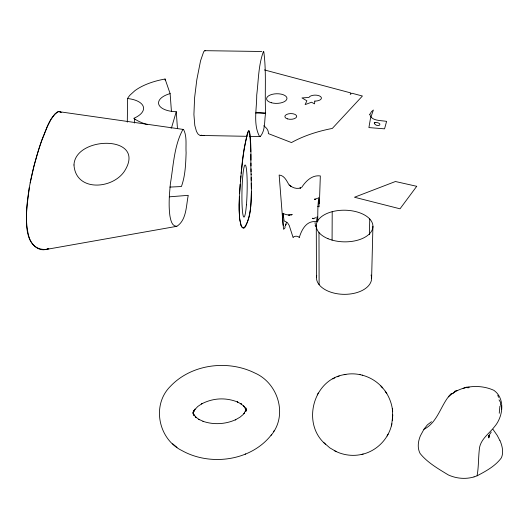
<?xml version="1.0" encoding="UTF-8"?>
<svg xmlns="http://www.w3.org/2000/svg" width="529" height="529" viewBox="0 0 529 529"><rect width="100%" height="100%" fill="white"/><g stroke="black" fill="none" stroke-linecap="round" stroke-linejoin="round"><path stroke-width="0.79" d="M317.737 221.565L317.803 212.77A11.869 0.469 -88.7 0 1 317.982 205.682L318.67 197.489L319.126 206.813A3.035 1.653 -0.1 0 1 317.744 206.363M332.08 240.14L332.205 211.679M488.869 435.962L488.842 437.946L488.961 435.903M369.387 234.592L369.758 218.986M371.616 278.261L372.925 226.26M392.525 410.378L392.611 418.988M392.816 414.881L391.691 424.602M499.244 413.255L499.892 406.199M239.339 196.59L239.095 209.782L239.73 219.766L241.131 225.718L242.381 227.629L243.657 228.059A144.318 14.223 -89.2 0 0 245.568 226.485C253.034 210.165 251.235 191.359 251.123 173.922M474.03 476.874L477.072 475.822C478.831 466.353 478.256 456.659 479.611 447.17C481.549 438.515 489.371 433.35 494.516 426.685C502.98 416.945 505.625 398.681 493.914 390.356C479.34 383.598 458.947 385.522 447.699 397.742C440.049 408.335 436.491 423.008 423.927 429.31L420.443 435.711A35.139 22.687 -34.5 0 0 420.132 453.512C427.492 462.69 438.369 468.853 448.327 474.936A36.329 34.16 31.5 0 0 474.05 476.92M239.518 193.191C241.535 172.361 241.984 150.653 248.61 130.736L249.476 131.496L249.966 134.108L250.806 151.572M240.133 184.231L239.095 204.802L239.478 217.545L241.138 225.718L242.421 227.662L243.895 227.999C251.632 218.186 250.706 203.48 251.414 191.491M240.371 181.368L240.874 175.906M392.432 420.734L392.564 419.385M241.138 173.287L242.818 158.971A150.243 13.919 -88.4 0 1 244.286 148.695L247.036 134.558L247.975 131.728L249.014 130.696C252.234 144.886 250.171 160.082 251.13 174.596M488.922 435.294L488.558 437.549L489.543 434.587L491.276 432.048M29.313 187.597C27.568 203.903 18.165 250.686 46.142 249.443A208.829 53.654 89.5 0 0 48.787 248.61M30.173 182.922L34.054 165.769L38.339 150.686A210.707 49.561 -87.3 0 1 42.849 137.454L47.517 126.173L51.115 119.23L54.798 114.059L57.291 112.022L58.54 111.599L183.523 129.466C187.213 136.343 185.573 145.118 186.109 152.729C185.692 164.083 185.342 175.76 181.407 186.539L169.855 187.087M362.563 454.206C376.668 450.906 388.226 439.149 391.572 425.098M391.367 425.924L391.896 423.775M285.422 225.909L286.48 222.345M127.304 122.126L127.568 98.526A53.594 25.247 -3.7 0 1 130.048 95.081L134.888 90.69A53.535 25.22 -3.7 0 1 165.081 79.019L170.12 93.613A20.651 9.72 -3.6 0 0 158.799 104.444A20.651 9.72 -3.6 0 0 176.256 111.705L171.436 128.084A53.66 25.28 -3.7 0 1 171.006 128.078M193.984 410.828L193.402 411.82L195.016 409.089L193.204 412.62L193.958 410.352L193.184 413.903L193.323 411.41L193.561 414.921L193.052 412.475L194.315 415.893L193.211 413.757L196.391 417.692L195.611 416.997L199.512 419.761L198.759 419.292L203.612 421.527L202.957 421.289C213.577 424.985 225.612 424.291 235.815 419.616L235.246 419.914L239.987 417.196L243.102 414.584L244.629 412.851L243.922 413.665L246.216 409.274L245.37 411.575L245.972 408.004L245.754 410.511L245.668 408.752L246.104 411.212L245.178 407.753L245.859 409.201M291.671 214.615L290.838 215.012L292.213 214.523L288.616 215.118L289.581 215.085L286.387 214.668L283.061 213.537L282.737 218.55L283.518 229.255L284.291 228.733A4.715 2.638 -1.3 0 0 284.847 226.538M271.113 435.301C288.126 415.179 278.075 382.95 254.674 372.938C227.563 359.508 191.194 364.144 170.179 386.56C151.473 405.333 158.429 439.07 181.837 450.529C210.35 466.558 251.44 461.017 271.721 434.395M344.663 374.578C313.459 379.214 301.556 422.75 324.687 443.5M387.096 436.002L387.459 435.347M387.757 434.812L388.134 434.144M317.255 394.865L317.651 394.171M317.903 393.715L318.293 393.04M273.579 431.585L274.22 430.632M301.682 187.425C305.815 181.07 312.044 174.801 320.329 175.926L319.39 203.599A3.035 1.653 -0.1 0 0 318.921 203.665M423.927 429.31L427.339 424.899L431.479 421.706M194.46 410.035L197.8 406.464L202.085 403.601L201.489 403.951C212.995 398.006 225.427 397.186 237.865 402.113L237.197 401.828L241.588 404.242L240.834 403.733L244.319 406.629L243.558 405.895L245.919 409.36M448.288 396.776L451.006 393.814L453.3 393.186L455.238 390.931L457.572 390.501M317.638 198.203L314.702 199.426L315.628 199.261L314.365 199.175L315.344 199.479L314.947 199.274M332.82 378.916L334.87 377.832M261.802 51.492L204.809 50.672L203.718 51.65L200.564 60.749L196.814 79.767L194.606 97.7L193.912 114.515L194.811 125.499L196.484 131.463L198.038 134.055L199.81 135.345L204.538 135.503M315.952 217.67L313.122 218.556L313.988 218.596L312.295 218.232L313.32 218.794L313.036 218.51M477.072 475.822C485.82 471.227 495.329 466.089 501.254 457.988A36.322 19.368 42.5 0 0 499.978 440.584M245.172 454.173L245.661 453.961M300.981 187.696L299.969 188.119L300.743 187.828C297.258 189.124 293.251 188.126 290.401 185.851L291.241 186.532L289.403 184.938M60.994 112.439L59.777 111.698L58.256 111.659C48.741 117.782 46.254 130.465 41.831 140.218C36.309 155.857 32.057 171.951 29.194 188.291C26.774 203.85 24.704 220.071 28.619 235.564C30.345 243.314 37.116 251.361 45.818 249.509L176.825 226.319C186.677 220.051 186.102 205.602 188.251 195.34L169.306 196.828M337.218 376.787L338.038 376.476M338.441 376.324L339.201 376.04M463.153 388.385L466.241 387.248L469.256 387.195M200.749 135.444L201.694 135.16M45.818 249.509L48.675 248.656M335.551 451.257C343.599 455.218 353.022 456.421 361.77 454.385M361.254 454.51L363.152 454.061M345.444 374.439C358.649 372.032 372.826 377.032 381.806 386.964M344.148 374.677L345.887 374.353M183.523 129.466L182.902 129.506C174.101 145.647 173.472 165.365 170.444 183.305C169.366 194.097 168.447 205.047 169.908 215.852C170.682 219.727 171.687 226.425 176.825 226.319M200.279 135.444L247.05 136.317M255.666 113.027L265.624 113.206C264.599 92.74 266.556 71.957 263.779 51.67L263.468 51.472C258.337 65.146 258.509 80.653 256.717 95.141C256.843 108.617 252.941 124.209 259.554 136.489L260.156 136.581C265.618 130.61 264.189 120.751 265.624 113.206L256.115 112.287M249.794 136.37L260.222 136.568M362.18 375.154L362.722 375.286M359.746 374.585L360.143 374.684M264.421 69.927L350.568 92.866L350.244 94.433L351.838 93.203L362.411 96.02L332.311 128.435A111.308 58.666 1.4 0 0 291.472 142.565L268.355 133.612A25.478 12.63 -2.2 0 0 263.673 125.796M466.241 387.248L468.205 387.916M204.809 50.672L205.298 50.87M323.748 442.568L329.818 447.865L336.318 451.634M334.282 450.622L335.102 451.032M59.724 111.685L61.073 112.512M135.279 119.356L133.751 118.337A24.651 11.618 -5.1 0 0 143.319 106.686A24.651 11.618 -5.1 0 0 127.568 98.526M172.626 443.778L177.023 447.408M324.753 443.56L325.659 444.466M381.753 386.917C388.061 393.636 391.91 402.549 392.683 411.721M380.88 385.965L382.712 387.949M492.982 429.35L497.267 435.493L499.885 440.564M283.061 213.537L284.113 220.917L287.392 222.59L289.218 225.466L293.106 237.528A3.154 1.792 -0.7 0 1 296.313 236.225A3.154 1.792 -0.7 0 1 299.229 237.68C301.642 229.672 306.489 220.229 316.487 221.711L317.129 216.738L317.387 221.744M385.231 391.169L385.945 392.267M386.064 392.445L386.798 393.569M374.512 123.773C378.387 128.329 383.763 123.125 375.742 122.397A2.381 0.979 12.9 0 0 375.319 122.411M499.045 399.845L500.5 402.324L500.447 404.374L501.32 406.556L501.637 409.459M289.429 185.507C286.87 181.487 284.688 175.416 279.147 175.033L283.088 225.175A4.715 2.638 -1.3 0 1 283.716 225.473M497.789 395.183L498.516 397.325M392.32 408.699L392.478 410.035M315.046 222.544L315.185 223.972M165.081 79.019L165.174 80.203M170.12 93.613L171.442 111.5M176.256 111.705L177.433 128.091M374.248 123.052L374.413 122.569A1.362 0.708 16.8 0 1 374.982 122.384M251.354 188.747L251.249 183.16M250.865 154.408L250.958 160.155M251.169 177.473L251.209 180.323M250.991 163.044L251.03 165.934M251.063 168.83L251.096 171.72M316.276 225.182L316.474 277.051M318.98 232.555L319.113 284.681M316.481 226.815A3.114 1.739 -0.1 0 1 315.515 224.646M374.671 123.76A3.419 1.898 19.9 0 1 374.32 123.059M371.067 275.027A27.581 16.373 1 0 1 344.882 294.336A27.581 16.373 1 0 1 316.719 275.397M147.194 124.566A53.66 25.28 -3.7 0 1 135.252 119.369M134.637 119.151A24.446 10.322 69.9 0 1 134.439 123.039M73.981 164.975C75.766 192.768 114.641 189.276 125.479 169.511C145.303 134.769 75.131 135.92 73.981 164.975M369.797 114.33C371.12 121.181 381.078 120.334 386.6 121.379L384.557 128.845L368.905 127.582L370.512 118.245L373.388 110.006L371.55 111.599L369.797 114.33M314.808 101.085L314.543 103.856L311.502 102.236L305.127 104.61L306.88 100.801L301.973 97.931L308.949 97.455A6.315 2.982 -0.4 0 1 316.058 95.147A6.315 2.982 -0.4 0 1 321.401 98.282A6.315 2.982 -0.4 0 1 315.152 101.085L314.834 101.085M285.878 224.236L285.468 225.744L285.878 224.236M416.72 186.307L400.017 208.81L354.49 197.244L395.428 181.513L416.72 186.307M287.445 118.873A5.931 2.876 -1 0 0 296.69 116.578A5.931 2.876 -1 0 0 288.193 113.894A5.931 2.876 -1 0 0 287.445 118.873M271.311 102.732A10.196 4.821 -1.3 0 0 286.963 98.579A10.196 4.821 -1.3 0 0 272.051 94.38A10.196 4.821 -1.3 0 0 271.311 102.732M246.428 204.842A26.053 2.572 -88.7 0 0 245.231 165.015A26.053 2.572 -88.7 0 0 242.011 203.275A26.053 2.572 -88.7 0 0 246.428 204.842M328.04 238.711A28.335 15.824 0.8 0 0 372.786 227.873A28.335 15.824 0.8 0 0 332.953 211.494A28.335 15.824 0.8 0 0 328.04 238.711"/></g></svg>
